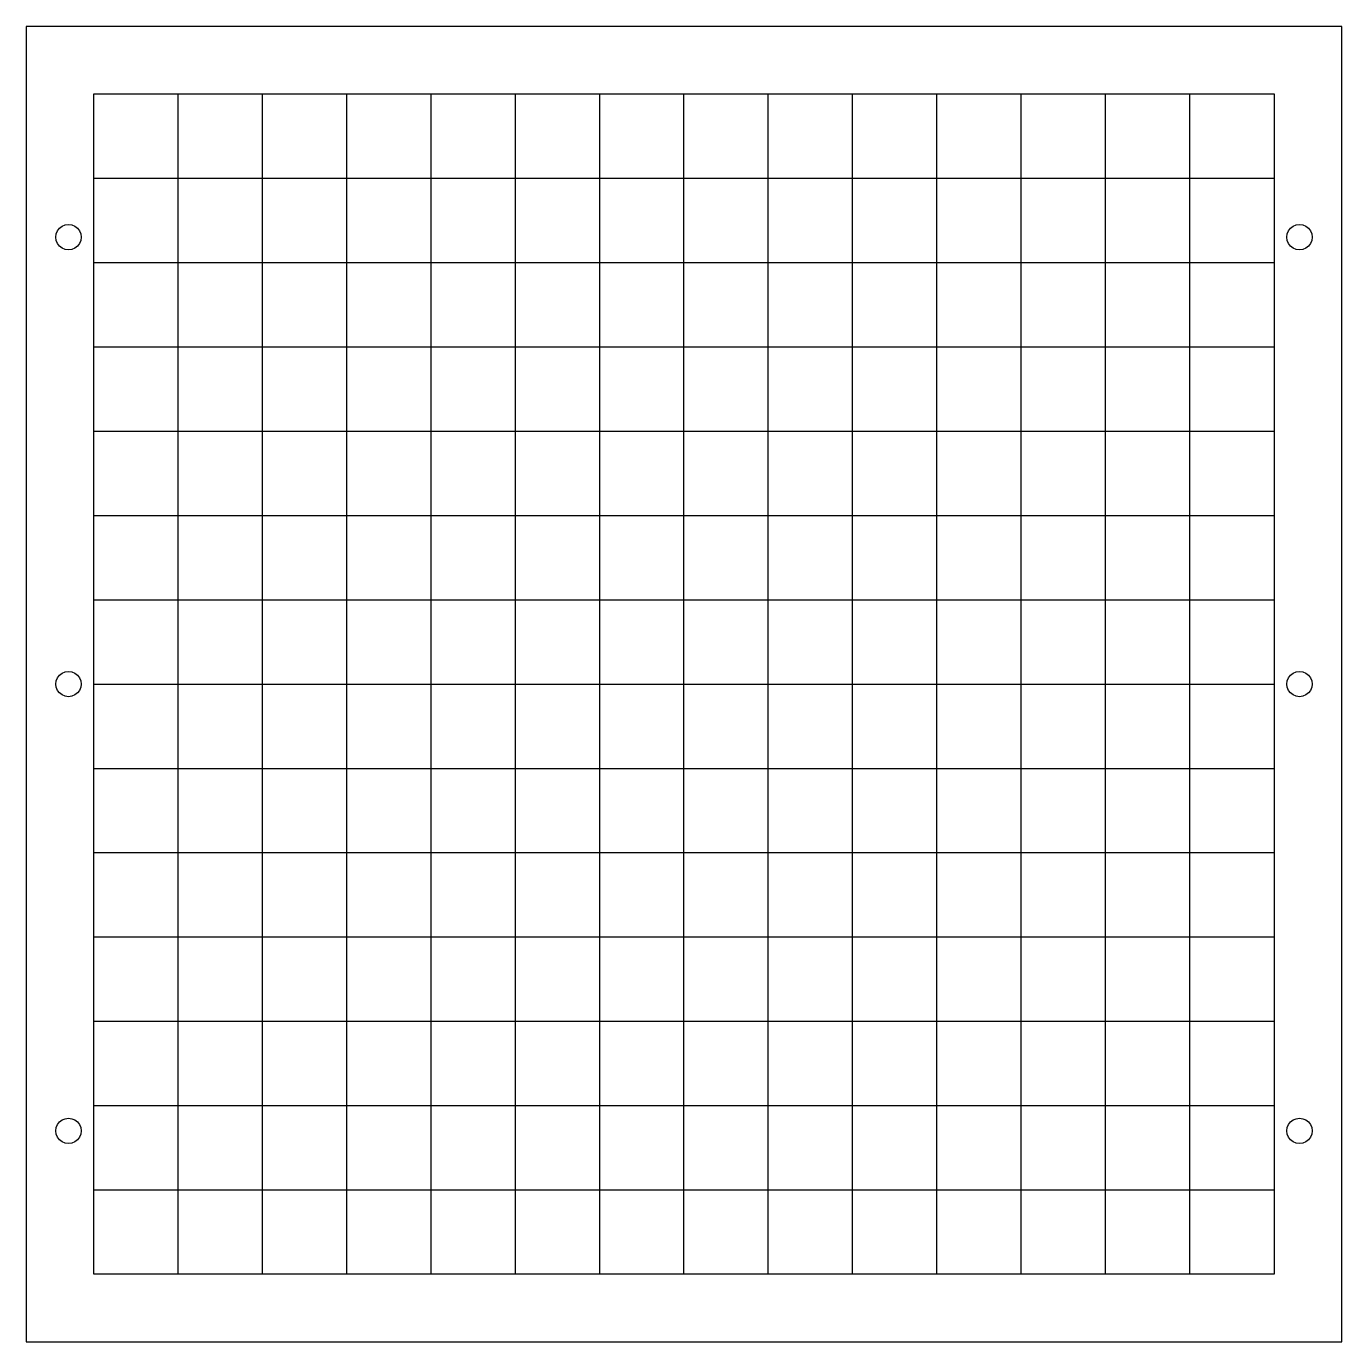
# Model space of a CAD drawing. Header units: metres. Extents: x 2427 to 2583, y -1751 to -1595.
import ezdxf

# ---------------------------------------------------------------- set-up
doc = ezdxf.new("R2010")
doc.units = ezdxf.units.M

msp = doc.modelspace()

# ---------------------------------------------------------------- linework, layer by layer
at = {"layer": 'GROUP0'}
msp.add_polyline3d([(2435.16, -1742.59, 0), (2435.16, -1602.59, 0), (2575.16, -1602.59, 0), (2575.16, -1742.59, 0), (2435.16, -1742.59, 0)], dxfattribs=at)
at = {"layer": 'GROUP1'}
for p, q in [((2445.16, -1742.59), (2445.16, -1602.59)), ((2455.16, -1742.59), (2455.16, -1602.59)), ((2465.16, -1742.59), (2465.16, -1602.59)), ((2475.16, -1742.59), (2475.16, -1602.59)), ((2485.16, -1742.59), (2485.16, -1602.59)), ((2495.16, -1742.59), (2495.16, -1602.59)), ((2505.16, -1742.59), (2505.16, -1602.59)), ((2515.16, -1742.59), (2515.16, -1602.59)), ((2525.16, -1742.59), (2525.16, -1602.59)), ((2535.16, -1742.59), (2535.16, -1602.59)), ((2545.16, -1742.59), (2545.16, -1602.59)), ((2555.16, -1742.59), (2555.16, -1602.59)), ((2565.16, -1742.59), (2565.16, -1602.59))]:
    msp.add_line(p, q, dxfattribs=at)
at = {"layer": 'GROUP2'}
for p, q in [((2435.16, -1612.59), (2575.16, -1612.59)), ((2435.16, -1622.59), (2575.16, -1622.59)), ((2435.16, -1632.59), (2575.16, -1632.59)), ((2435.16, -1642.59), (2575.16, -1642.59)), ((2435.16, -1652.59), (2575.16, -1652.59)), ((2435.16, -1662.59), (2575.16, -1662.59)), ((2435.16, -1672.59), (2575.16, -1672.59)), ((2435.16, -1682.59), (2575.16, -1682.59)), ((2435.16, -1692.59), (2575.16, -1692.59)), ((2435.16, -1702.59), (2575.16, -1702.59)), ((2435.16, -1712.59), (2575.16, -1712.59)), ((2435.16, -1722.59), (2575.16, -1722.59)), ((2435.16, -1732.59), (2575.16, -1732.59))]:
    msp.add_line(p, q, dxfattribs=at)
at = {"layer": 'Layer0'}
for points in [[(2583.16, -1750.59, 0), (2583.16, -1594.59, 0), (2427.16, -1594.59, 0), (2427.16, -1750.59, 0), (2583.16, -1750.59, 0)], [(2433.61, -1619.98, 0), (2433.46, -1620.34, 0), (2433.22, -1620.65, 0), (2432.91, -1620.89, 0), (2432.55, -1621.04, 0), (2432.16, -1621.09, 0), (2431.77, -1621.04, 0), (2431.41, -1620.89, 0), (2431.1, -1620.65, 0), (2430.86, -1620.34, 0), (2430.71, -1619.98, 0), (2430.66, -1619.59, 0), (2430.71, -1619.2, 0), (2430.86, -1618.84, 0), (2431.1, -1618.53, 0), (2431.41, -1618.29, 0), (2431.77, -1618.14, 0), (2432.16, -1618.09, 0), (2432.55, -1618.14, 0), (2432.91, -1618.29, 0), (2433.22, -1618.53, 0), (2433.46, -1618.84, 0), (2433.61, -1619.2, 0), (2433.66, -1619.59, 0), (2433.61, -1619.98, 0)], [(2578.55, -1618.14, 0), (2578.91, -1618.29, 0), (2579.22, -1618.53, 0), (2579.46, -1618.84, 0), (2579.61, -1619.2, 0), (2579.66, -1619.59, 0), (2579.61, -1619.98, 0), (2579.46, -1620.34, 0), (2579.22, -1620.65, 0), (2578.91, -1620.89, 0), (2578.55, -1621.04, 0), (2578.16, -1621.09, 0), (2577.77, -1621.04, 0), (2577.41, -1620.89, 0), (2577.1, -1620.65, 0), (2576.86, -1620.34, 0), (2576.71, -1619.98, 0), (2576.66, -1619.59, 0), (2576.71, -1619.2, 0), (2576.86, -1618.84, 0), (2577.1, -1618.53, 0), (2577.41, -1618.29, 0), (2577.77, -1618.14, 0), (2578.16, -1618.09, 0), (2578.55, -1618.14, 0)], [(2431.1, -1671.53, 0), (2431.41, -1671.29, 0), (2431.77, -1671.14, 0), (2432.16, -1671.09, 0), (2432.55, -1671.14, 0), (2432.91, -1671.29, 0), (2433.22, -1671.53, 0), (2433.46, -1671.84, 0), (2433.61, -1672.2, 0), (2433.66, -1672.59, 0), (2433.61, -1672.98, 0), (2433.46, -1673.34, 0), (2433.22, -1673.65, 0), (2432.91, -1673.89, 0), (2432.55, -1674.04, 0), (2432.16, -1674.09, 0), (2431.77, -1674.04, 0), (2431.41, -1673.89, 0), (2431.1, -1673.65, 0), (2430.86, -1673.34, 0), (2430.71, -1672.98, 0), (2430.66, -1672.59, 0), (2430.71, -1672.2, 0), (2430.86, -1671.84, 0), (2431.1, -1671.53, 0)], [(2579.66, -1672.59, 0), (2579.61, -1672.98, 0), (2579.46, -1673.34, 0), (2579.22, -1673.65, 0), (2578.91, -1673.89, 0), (2578.55, -1674.04, 0), (2578.16, -1674.09, 0), (2577.77, -1674.04, 0), (2577.41, -1673.89, 0), (2577.1, -1673.65, 0), (2576.86, -1673.34, 0), (2576.71, -1672.98, 0), (2576.66, -1672.59, 0), (2576.71, -1672.2, 0), (2576.86, -1671.84, 0), (2577.1, -1671.53, 0), (2577.41, -1671.29, 0), (2577.77, -1671.14, 0), (2578.16, -1671.09, 0), (2578.55, -1671.14, 0), (2578.91, -1671.29, 0), (2579.22, -1671.53, 0), (2579.46, -1671.84, 0), (2579.61, -1672.2, 0), (2579.66, -1672.59, 0)], [(2433.22, -1724.53, 0), (2433.46, -1724.84, 0), (2433.61, -1725.2, 0), (2433.66, -1725.59, 0), (2433.61, -1725.98, 0), (2433.46, -1726.34, 0), (2433.22, -1726.65, 0), (2432.91, -1726.89, 0), (2432.55, -1727.04, 0), (2432.16, -1727.09, 0), (2431.77, -1727.04, 0), (2431.41, -1726.89, 0), (2431.1, -1726.65, 0), (2430.86, -1726.34, 0), (2430.71, -1725.98, 0), (2430.66, -1725.59, 0), (2430.71, -1725.2, 0), (2430.86, -1724.84, 0), (2431.1, -1724.53, 0), (2431.41, -1724.29, 0), (2431.77, -1724.14, 0), (2432.16, -1724.09, 0), (2432.55, -1724.14, 0), (2432.91, -1724.29, 0), (2433.22, -1724.53, 0)], [(2579.22, -1726.65, 0), (2578.91, -1726.89, 0), (2578.55, -1727.04, 0), (2578.16, -1727.09, 0), (2577.77, -1727.04, 0), (2577.41, -1726.89, 0), (2577.1, -1726.65, 0), (2576.86, -1726.34, 0), (2576.71, -1725.98, 0), (2576.66, -1725.59, 0), (2576.71, -1725.2, 0), (2576.86, -1724.84, 0), (2577.1, -1724.53, 0), (2577.41, -1724.29, 0), (2577.77, -1724.14, 0), (2578.16, -1724.09, 0), (2578.55, -1724.14, 0), (2578.91, -1724.29, 0), (2579.22, -1724.53, 0), (2579.46, -1724.84, 0), (2579.61, -1725.2, 0), (2579.66, -1725.59, 0), (2579.61, -1725.98, 0), (2579.46, -1726.34, 0), (2579.22, -1726.65, 0)]]:
    msp.add_polyline3d(points, dxfattribs=at)

doc.saveas('drawing.dxf')
